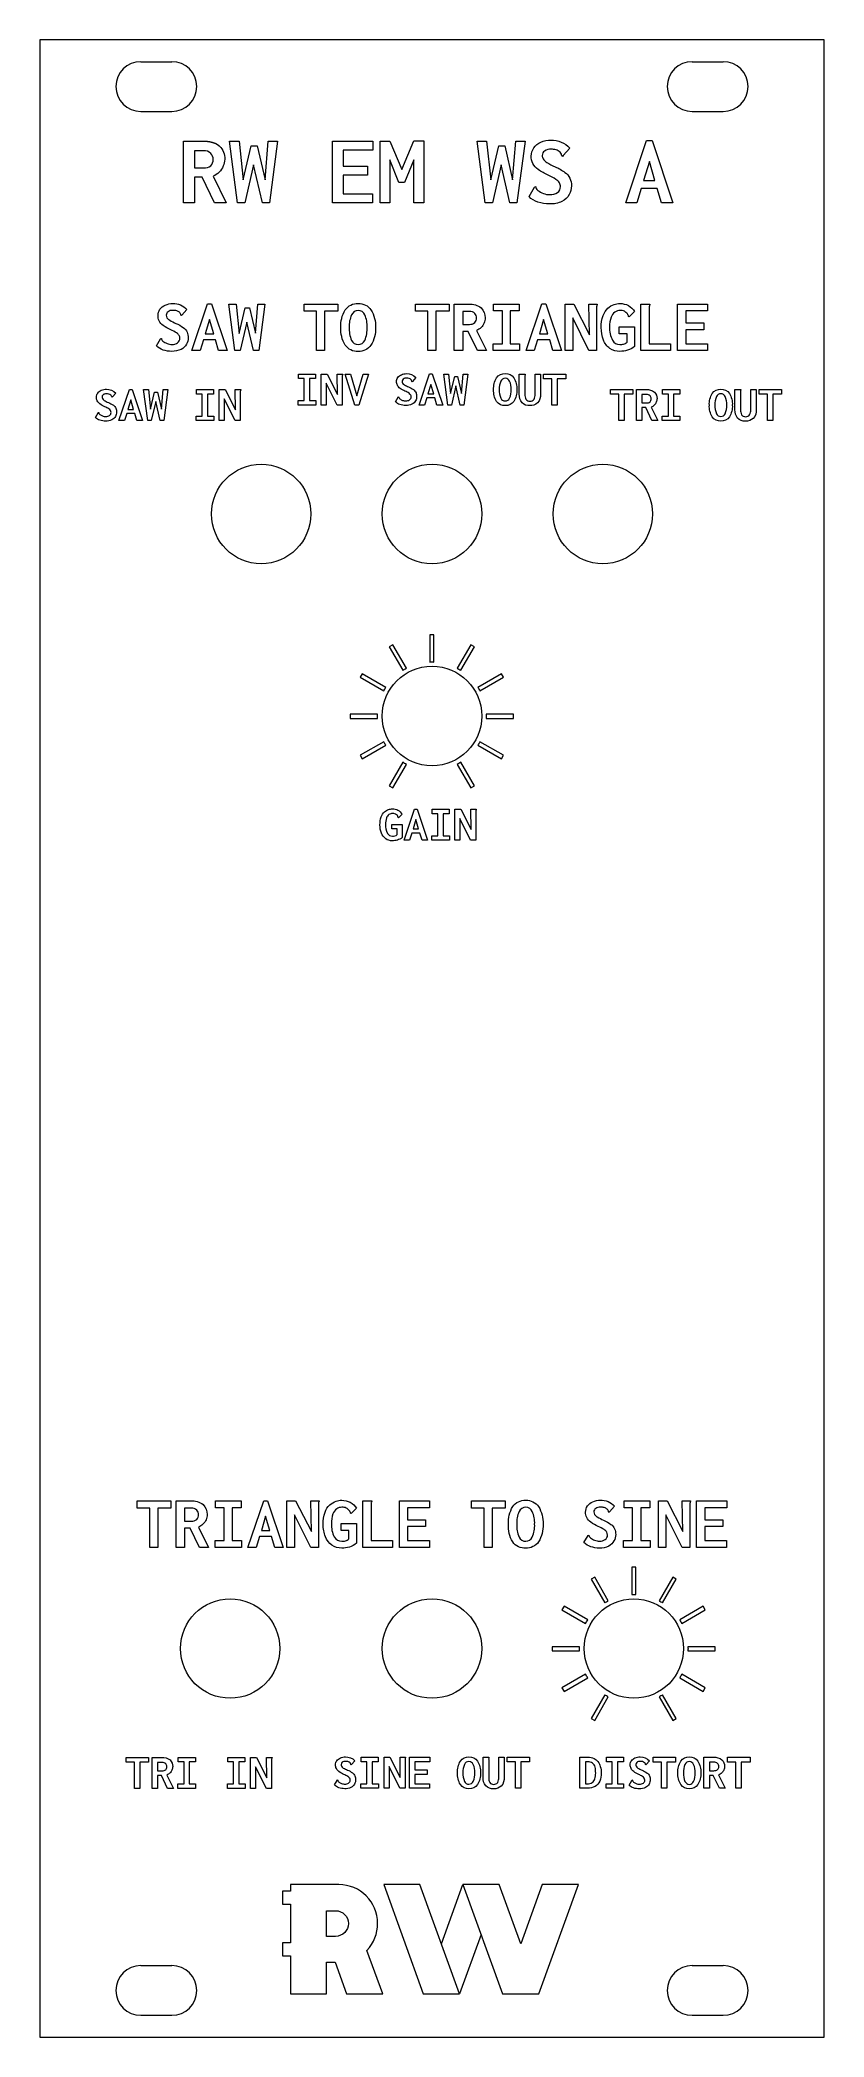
# Model space of a CAD drawing. Header units: millimetres. Extents: x 0 to 50, y 0 to 128.
import ezdxf

# ---------------------------------------------------------------- set-up
doc = ezdxf.new("R2010")
doc.units = ezdxf.units.MM
doc.layers.add('Cuts', color=1, linetype='Continuous', lineweight=13, true_color=0xff0000)
doc.layers.add('VectorEngraving', color=5, linetype='Continuous', lineweight=13, true_color=0x0000ff)

# ---------------------------------------------------------------- blocks, each defined once
blk = doc.blocks.new('block 7')
at = {"layer": 'VectorEngraving', "color": 3, "true_color": 0x00ff00, "flags": 128}
for points in [[(-0.14, 5.23), (-0.14, 3.47, -0.009431), (-0.01, 3.48, -0.009428), (0.12, 3.47), (0.12, 5.23), (-0.14, 5.23)], [(-2.52, 4.59), (-2.75, 4.46), (-1.88, 2.94, -0.018851), (-1.65, 3.07), (-2.52, 4.59)], [(2.5, 4.59), (1.62, 3.07, -0.018853), (1.85, 2.94), (2.73, 4.46), (2.5, 4.59)], [(-4.49, 2.72), (-4.63, 2.49), (-3.11, 1.61, -0.018852), (-2.97, 1.84), (-4.49, 2.72)], [(4.47, 2.72), (2.95, 1.84, -0.018855), (3.08, 1.61), (4.6, 2.49), (4.47, 2.72)], [(-5.26, 0.11), (-5.26, -0.15), (-3.51, -0.15, -0.009435), (-3.51, -0.02, -0.009432), (-3.51, 0.11), (-5.26, 0.11)], [(3.48, 0.11, -0.009425), (3.49, -0.02, -0.009435), (3.48, -0.15), (5.24, -0.15), (5.24, 0.11), (3.48, 0.11)], [(-3.11, -1.66), (-4.63, -2.53), (-4.49, -2.76), (-2.97, -1.88, -0.018852), (-3.11, -1.66)], [(3.08, -1.66, -0.018855), (2.95, -1.88), (4.47, -2.76), (4.6, -2.53), (3.08, -1.66)], [(-1.88, -2.98), (-2.75, -4.5), (-2.52, -4.63), (-1.65, -3.11, -0.018851), (-1.88, -2.98), (-1.88, -2.98)], [(1.85, -2.98, -0.018852), (1.62, -3.11), (2.5, -4.63), (2.73, -4.5), (1.85, -2.98)]]:
    blk.add_lwpolyline(points, format="xyb", dxfattribs=at)

msp = doc.modelspace()

# ---------------------------------------------------------------- linework, layer by layer
at = {"layer": 'Cuts', "color": 1, "true_color": 0xff0000}
for p, q in [((50.5, 128.5), (0, 128.5)), ((0, 128.5), (0, 0)), ((50.5, 0), (50.5, 128.5)), ((6.5, 127.1), (8.5, 127.1)), ((42, 127.1), (44, 127.1)), ((6.5, 123.9), (8.5, 123.9)), ((42, 123.9), (44, 123.9)), ((6.5, 4.6), (8.5, 4.6)), ((42, 4.6), (44, 4.6)), ((6.5, 1.4), (8.5, 1.4)), ((42, 1.4), (44, 1.4)), ((0, 0), (50.5, 0))]:
    msp.add_line(p, q, dxfattribs=at)
at = {"layer": 'Cuts'}
for centre in [(14.25, 98), (25.25, 98), (36.25, 98), (12.25, 25), (25.25, 25)]:
    msp.add_circle(centre, 3.2, dxfattribs=at)
at = {"layer": 'Cuts', "color": 1, "true_color": 0xff0000}
for centre in [(25.25, 85), (38.25, 25)]:
    msp.add_circle(centre, 3.2, dxfattribs=at)
for centre, start, end in [((6.5, 125.5), 90, 270), ((8.5, 125.5), 270, 90), ((42, 125.5), 90, 270), ((44, 125.5), 270, 90), ((6.5, 3), 90, 270), ((8.5, 3), 270, 90), ((42, 3), 90, 270), ((44, 3), 270, 90)]:
    msp.add_arc(centre, 1.6, start, end, dxfattribs=at)
at = {"layer": 'VectorEngraving', "color": 5, "true_color": 0x0000ff}
for p, q in [((25.86, 6), (27.24, 9.81)), ((28.41, 6.6), (27.03, 2.79))]:
    msp.add_line(p, q, dxfattribs=at)
at = {"layer": 'VectorEngraving', "flags": 128}
for points in [[(9.24, 118.02), (9.24, 121.99), (10.49, 121.99), (10.5, 121.99), (10.5, 121.99), (10.51, 121.99), (10.52, 121.99), (10.52, 121.99), (10.53, 121.99), (10.53, 121.99), (10.54, 121.99), (10.54, 121.99), (10.55, 121.99), (10.55, 121.99), (10.56, 121.99), (10.57, 121.99), (10.57, 121.99), (10.58, 121.99), (10.58, 121.99), (10.59, 121.99), (10.59, 121.99), (10.6, 121.99), (10.6, 121.99), (10.61, 121.99), (10.62, 121.99), (10.62, 121.99), (10.63, 121.99), (10.63, 121.99), (10.64, 121.99), (10.64, 121.99), (10.65, 121.99), (10.65, 121.99), (10.66, 121.99), (10.66, 121.99), (10.67, 121.99), (10.67, 121.99), (10.68, 121.99), (10.68, 121.98), (10.69, 121.98), (10.69, 121.98), (10.7, 121.98), (10.71, 121.98), (10.71, 121.98), (10.72, 121.98), (10.72, 121.98), (10.73, 121.98), (10.73, 121.98), (10.74, 121.98), (10.74, 121.98), (10.75, 121.98), (10.75, 121.98), (10.76, 121.98), (10.76, 121.98), (10.77, 121.98), (10.77, 121.98), (10.78, 121.98), (10.78, 121.98), (10.79, 121.98), (10.79, 121.98), (10.8, 121.97), (10.8, 121.97), (10.81, 121.97), (10.81, 121.97), (10.82, 121.97), (10.82, 121.97), (10.83, 121.97), (10.83, 121.97), (10.84, 121.97), (10.84, 121.97), (10.85, 121.97), (10.85, 121.97), (10.86, 121.97), (10.86, 121.97), (10.87, 121.97), (10.87, 121.97), (10.88, 121.96), (10.88, 121.96), (10.89, 121.96), (10.89, 121.96), (10.9, 121.96), (10.9, 121.96), (10.9, 121.96), (10.91, 121.96), (10.91, 121.96), (10.92, 121.96), (10.92, 121.96), (10.93, 121.96), (10.93, 121.96), (10.94, 121.95), (10.94, 121.95), (10.95, 121.95), (10.95, 121.95), (10.96, 121.95), (10.96, 121.95), (10.97, 121.95), (10.97, 121.95), (10.97, 121.95), (10.98, 121.95), (10.98, 121.95), (10.99, 121.94), (10.99, 121.94), (11, 121.94), (11, 121.94), (11.01, 121.94), (11.01, 121.94), (11.02, 121.94), (11.02, 121.94), (11.02, 121.94), (11.03, 121.94), (11.03, 121.93), (11.04, 121.93), (11.04, 121.93), (11.05, 121.93), (11.05, 121.93), (11.05, 121.93), (11.06, 121.93), (11.06, 121.93), (11.07, 121.93), (11.07, 121.93), (11.08, 121.92), (11.08, 121.92), (11.08, 121.92), (11.09, 121.92), (11.09, 121.92), (11.1, 121.92), (11.1, 121.92), (11.11, 121.92), (11.11, 121.91), (11.11, 121.91), (11.12, 121.91), (11.12, 121.91), (11.13, 121.91), (11.13, 121.91), (11.14, 121.91), (11.14, 121.91), (11.14, 121.9), (11.15, 121.9), (11.15, 121.9), (11.16, 121.9), (11.16, 121.9), (11.16, 121.9), (11.17, 121.9), (11.17, 121.9), (11.18, 121.89), (11.18, 121.89), (11.18, 121.89), (11.19, 121.89), (11.19, 121.89), (11.2, 121.89), (11.2, 121.89), (11.2, 121.88), (11.21, 121.88), (11.21, 121.88), (11.22, 121.88), (11.22, 121.88), (11.22, 121.88), (11.23, 121.88), (11.23, 121.87), (11.23, 121.87), (11.24, 121.87), (11.24, 121.87), (11.25, 121.87), (11.25, 121.87), (11.25, 121.86), (11.26, 121.86), (11.26, 121.86), (11.26, 121.86), (11.27, 121.86), (11.27, 121.86), (11.28, 121.85), (11.28, 121.85), (11.28, 121.85), (11.29, 121.85), (11.29, 121.85), (11.29, 121.85), (11.3, 121.84), (11.3, 121.84), (11.31, 121.84), (11.31, 121.84), (11.31, 121.84), (11.32, 121.84), (11.32, 121.83), (11.32, 121.83), (11.33, 121.83), (11.33, 121.83), (11.33, 121.83), (11.34, 121.83), (11.34, 121.82), (11.34, 121.82), (11.35, 121.82), (11.35, 121.82), (11.35, 121.82), (11.36, 121.81), (11.36, 121.81), (11.36, 121.81), (11.37, 121.81), (11.37, 121.81), (11.37, 121.81), (11.38, 121.8), (11.38, 121.8), (11.38, 121.8), (11.39, 121.8), (11.39, 121.8), (11.39, 121.79), (11.4, 121.79), (11.4, 121.79), (11.4, 121.79), (11.41, 121.79), (11.41, 121.78), (11.41, 121.78), (11.42, 121.78), (11.42, 121.78), (11.42, 121.78), (11.43, 121.77), (11.43, 121.77), (11.43, 121.77), (11.44, 121.77), (11.44, 121.77), (11.44, 121.76), (11.45, 121.76), (11.45, 121.76), (11.45, 121.76), (11.46, 121.76), (11.46, 121.75), (11.46, 121.75), (11.46, 121.75), (11.47, 121.75), (11.47, 121.74), (11.47, 121.74), (11.48, 121.74), (11.48, 121.74), (11.48, 121.74), (11.49, 121.73), (11.49, 121.73), (11.49, 121.73), (11.49, 121.73), (11.5, 121.72), (11.5, 121.72), (11.5, 121.72), (11.51, 121.72), (11.51, 121.71), (11.51, 121.71), (11.51, 121.71), (11.52, 121.71), (11.52, 121.71), (11.52, 121.7), (11.53, 121.7), (11.53, 121.7), (11.53, 121.7), (11.53, 121.69), (11.54, 121.69), (11.54, 121.69), (11.54, 121.69), (11.54, 121.68), (11.55, 121.68), (11.55, 121.68), (11.55, 121.68), (11.56, 121.67), (11.56, 121.67, -0.21489), (11.9, 120.82, -0.100191), (11.8, 120.39, -0.09654), (11.54, 119.99, -0.110602), (11.15, 119.74), (12, 118.02), (11.25, 118.02), (10.44, 119.67), (9.96, 119.67), (9.96, 118.02)], [(9.96, 120.27), (10.54, 120.27, 0.191831), (11, 120.41, 0.215461), (11.16, 120.8, 0.19551), (11, 121.2, 0.214661), (10.54, 121.37), (9.96, 121.37)], [(32.82, 117.95, -0.082459), (32.07, 118.06, -0.123923), (31.5, 118.42), (31.85, 119.02), (31.87, 119.07), (31.93, 119.04, 0.04687), (31.96, 118.94, 0.09145), (32.06, 118.82, 0.068159), (32.42, 118.62, 0.095003), (32.84, 118.55, 0.154469), (33.33, 118.68, 0.260654), (33.52, 119.06, 0.120851), (33.46, 119.3, 0.121961), (33.23, 119.53, 0.038254), (32.73, 119.8, -0.058107), (32.09, 120.16, -0.120043), (31.74, 120.55, -0.112683), (31.64, 121.03, -0.159231), (31.81, 121.56, -0.131771), (32.26, 121.92, -0.110553), (32.91, 122.05, -0.218459), (34.12, 121.54), (33.7, 121.06), (33.66, 121.01), (33.61, 121.05, 0.052527), (33.58, 121.15, 0.094698), (33.5, 121.28, 0.123915), (33.24, 121.43, 0.06748), (32.92, 121.47, 0.17107), (32.5, 121.35, 0.239524), (32.35, 121.07, 0.131511), (32.41, 120.84, 0.113696), (32.64, 120.62, 0.038355), (33.18, 120.34, -0.053425), (33.81, 119.98, -0.127597), (34.13, 119.6, -0.104237), (34.23, 119.11, -0.12798), (34.08, 118.55, -0.14679), (33.62, 118.11, -0.123967)], [(8.49, 108.46, -0.082459), (7.93, 108.55, -0.123923), (7.5, 108.82), (7.76, 109.27), (7.78, 109.3), (7.82, 109.28, 0.04687), (7.85, 109.21, 0.09145), (7.92, 109.12, 0.068159), (8.19, 108.97, 0.095003), (8.51, 108.91, 0.154469), (8.87, 109.01, 0.260654), (9.01, 109.3, 0.120851), (8.97, 109.48, 0.121961), (8.8, 109.65, 0.038254), (8.43, 109.85, -0.058107), (7.94, 110.12, -0.120043), (7.68, 110.42, -0.112683), (7.61, 110.78, -0.159231), (7.73, 111.17, -0.131771), (8.07, 111.44, -0.110553), (8.56, 111.54, -0.218459), (9.46, 111.16), (9.15, 110.8), (9.12, 110.76), (9.08, 110.79, 0.052527), (9.06, 110.87, 0.094698), (9, 110.96, 0.123915), (8.81, 111.07, 0.06748), (8.56, 111.1, 0.17107), (8.25, 111.01, 0.239524), (8.14, 110.8, 0.131511), (8.18, 110.63, 0.113696), (8.36, 110.47, 0.038355), (8.76, 110.26, -0.053425), (9.23, 109.99, -0.127597), (9.48, 109.7, -0.104237), (9.55, 109.33, -0.12798), (9.44, 108.92, -0.14679), (9.09, 108.59, -0.123967)], [(20.5, 108.46, -0.25913), (19.66, 108.86, -0.152705), (19.38, 110, -0.152055), (19.66, 111.13, -0.260989), (20.5, 111.54, -0.259889), (21.32, 111.13, -0.153236), (21.61, 110, -0.153892), (21.32, 108.86, -0.258046)], [(20.5, 108.9, 0.29242), (20.92, 109.17, 0.121433), (21.07, 110.01, 0.120267), (20.92, 110.81, 0.296602), (20.5, 111.1, 0.299569), (20.07, 110.81, 0.118638), (19.92, 110.01, 0.119784), (20.07, 109.17, 0.295261)], [(26.68, 108.51), (26.68, 111.5), (27.62, 111.5, -0.190523), (28.42, 111.26, -0.21489), (28.67, 110.62, -0.100191), (28.61, 110.29, -0.09654), (28.41, 110, -0.110602), (28.12, 109.81), (28.76, 108.51), (28.19, 108.51), (27.58, 109.75), (27.23, 109.75), (27.23, 108.51)], [(27.23, 110.2), (27.66, 110.2, 0.191831), (28.01, 110.31, 0.215461), (28.12, 110.61, 0.19551), (28.01, 110.9, 0.214661), (27.66, 111.03), (27.23, 111.03)], [(33.82, 111.5), (34.38, 111.5), (35.39, 109.53), (35.36, 111.5), (35.89, 111.5), (35.89, 111.45, 0.127686), (35.86, 111.39, 0.045437), (35.85, 111.27), (35.85, 108.51), (35.35, 108.51), (34.31, 110.61), (34.31, 108.51), (33.82, 108.51)], [(37.35, 108.46, -0.158609), (36.71, 108.65, -0.143527), (36.29, 109.19, -0.099023), (36.15, 109.99, -0.094113), (36.27, 110.77, -0.114791), (36.58, 111.24, -0.108028), (36.98, 111.48, -0.075567), (37.35, 111.54, -0.124802), (37.9, 111.41, -0.151526), (38.29, 111.02), (37.97, 110.71), (37.94, 110.68), (37.91, 110.71, 0.046497), (37.89, 110.78, 0.079074), (37.83, 110.88, 0.096529), (37.64, 111.04, 0.121945), (37.36, 111.09, 0.14766), (37.03, 110.99, 0.155579), (36.78, 110.66, 0.093303), (36.69, 110.04, 0.140614), (36.87, 109.18, 0.269693), (37.35, 108.9, 0.065406), (37.59, 108.93, 0.113503), (37.81, 109.05), (37.81, 109.6), (37.31, 109.6), (37.31, 110.05), (38.29, 110.05), (38.29, 108.77, -0.099388), (37.84, 108.53, -0.071095)], [(38.7, 111.5), (39.28, 111.5), (39.28, 111.45, 0.15231), (39.25, 111.39, 0.043707), (39.24, 111.27), (39.24, 108.95), (40.61, 108.95), (40.61, 108.51), (38.7, 108.51)], [(18.12, 107), (18.5, 107), (19.17, 105.69), (19.15, 107), (19.5, 107), (19.5, 106.97, 0.127686), (19.48, 106.93, 0.045437), (19.47, 106.85), (19.47, 105.01), (19.14, 105.01), (18.44, 106.41), (18.44, 105.01), (18.12, 105.01)], [(23.56, 104.98, -0.082459), (23.18, 105.04, -0.123923), (22.9, 105.22), (23.07, 105.51), (23.08, 105.54), (23.11, 105.52, 0.04687), (23.13, 105.47, 0.09145), (23.18, 105.41, 0.068159), (23.36, 105.31, 0.095003), (23.57, 105.28, 0.154469), (23.81, 105.34, 0.260654), (23.91, 105.53, 0.120851), (23.88, 105.65, 0.121961), (23.77, 105.77, 0.038254), (23.51, 105.9, -0.058107), (23.19, 106.08, -0.120043), (23.02, 106.28, -0.112683), (22.97, 106.52, -0.159231), (23.05, 106.78, -0.131771), (23.28, 106.96, -0.110553), (23.6, 107.03, -0.218459), (24.21, 106.78), (24, 106.53), (23.98, 106.51), (23.95, 106.53, 0.052527), (23.94, 106.58, 0.094698), (23.9, 106.64, 0.123915), (23.77, 106.72, 0.06748), (23.61, 106.74, 0.17107), (23.4, 106.68, 0.239524), (23.32, 106.54, 0.131511), (23.35, 106.42, 0.113696), (23.47, 106.31, 0.038355), (23.74, 106.18, -0.053425), (24.05, 106, -0.127597), (24.22, 105.8, -0.104237), (24.26, 105.56, -0.12798), (24.19, 105.28, -0.14679), (23.96, 105.06, -0.123967)], [(29.97, 104.97, -0.25913), (29.41, 105.24, -0.152705), (29.22, 106, -0.152055), (29.41, 106.76, -0.260989), (29.97, 107.03, -0.259889), (30.52, 106.76, -0.153236), (30.71, 106, -0.153892), (30.52, 105.24, -0.258046)], [(29.97, 105.27, 0.29242), (30.25, 105.45, 0.121433), (30.35, 106.01, 0.120267), (30.25, 106.54, 0.296602), (29.97, 106.73, 0.299569), (29.68, 106.54, 0.118638), (29.58, 106.01, 0.119784), (29.68, 105.45, 0.295261)], [(31.55, 104.97, -0.218793), (31.05, 105.16, -0.190278), (30.87, 105.71), (30.87, 107), (31.26, 107), (31.26, 106.97, 0.124617), (31.24, 106.93, 0.045437), (31.23, 106.85), (31.23, 105.7, 0.13334), (31.3, 105.38, 0.278591), (31.56, 105.26, 0.272644), (31.82, 105.38, 0.137686), (31.89, 105.71), (31.89, 107), (32.24, 107), (32.24, 105.72, -0.20833), (32.05, 105.15, -0.198997)], [(4.23, 103.97, -0.082459), (3.86, 104.03, -0.123923), (3.57, 104.21), (3.75, 104.51), (3.76, 104.53), (3.79, 104.52, 0.04687), (3.8, 104.47, 0.09145), (3.85, 104.41, 0.068159), (4.03, 104.31, 0.095003), (4.24, 104.27, 0.154469), (4.49, 104.34, 0.260654), (4.58, 104.53, 0.120851), (4.55, 104.65, 0.121961), (4.44, 104.76, 0.038254), (4.19, 104.9, -0.058107), (3.86, 105.08, -0.120043), (3.69, 105.28, -0.112683), (3.64, 105.52, -0.159231), (3.72, 105.78, -0.131771), (3.95, 105.96, -0.110553), (4.28, 106.03, -0.218459), (4.88, 105.77), (4.67, 105.53), (4.65, 105.51), (4.63, 105.53, 0.052527), (4.61, 105.58, 0.094698), (4.57, 105.64, 0.123915), (4.44, 105.71, 0.06748), (4.28, 105.73, 0.17107), (4.07, 105.67, 0.239524), (4, 105.53, 0.131511), (4.03, 105.42, 0.113696), (4.14, 105.31, 0.038355), (4.41, 105.17, -0.053425), (4.73, 104.99, -0.127597), (4.89, 104.8, -0.104237), (4.94, 104.55, -0.12798), (4.86, 104.28, -0.14679), (4.63, 104.06, -0.123967)], [(11.55, 106), (11.93, 106), (12.6, 104.69), (12.58, 106), (12.93, 106), (12.93, 105.97, 0.127686), (12.91, 105.92, 0.045437), (12.9, 105.85), (12.9, 104.01), (12.57, 104.01), (11.87, 105.4), (11.87, 104.01), (11.55, 104.01)], [(38.41, 104.01), (38.41, 106), (39.04, 106, -0.190523), (39.57, 105.84, -0.21489), (39.74, 105.42, -0.100191), (39.69, 105.2, -0.09654), (39.56, 105, -0.110602), (39.37, 104.87), (39.79, 104.01), (39.41, 104.01), (39.01, 104.84), (38.77, 104.84), (38.77, 104.01)], [(38.77, 105.14), (39.06, 105.14, 0.191831), (39.29, 105.21, 0.215461), (39.37, 105.41, 0.19551), (39.29, 105.6, 0.214661), (39.06, 105.69), (38.77, 105.69)], [(43.85, 103.97, -0.25913), (43.3, 104.24, -0.152705), (43.11, 105, -0.152055), (43.3, 105.76, -0.260989), (43.85, 106.03, -0.259889), (44.4, 105.76, -0.153236), (44.59, 105, -0.153892), (44.4, 104.24, -0.258046)], [(43.85, 104.27, 0.29242), (44.13, 104.45, 0.121433), (44.24, 105.01, 0.120267), (44.13, 105.55, 0.296602), (43.85, 105.74, 0.299569), (43.57, 105.55, 0.118638), (43.47, 105.01, 0.119784), (43.57, 104.45, 0.295261)], [(45.44, 103.97, -0.218793), (44.93, 104.17, -0.190278), (44.76, 104.71), (44.76, 106), (45.14, 106), (45.14, 105.97, 0.124617), (45.12, 105.93, 0.045437), (45.12, 105.85), (45.12, 104.71, 0.13334), (45.19, 104.38, 0.278591), (45.44, 104.26, 0.272644), (45.7, 104.38, 0.137686), (45.78, 104.71), (45.78, 106), (46.13, 106), (46.13, 104.72, -0.20833), (45.94, 104.15, -0.198997)], [(22.7, 76.97, -0.158609), (22.27, 77.1, -0.143527), (21.99, 77.46, -0.099023), (21.9, 77.99, -0.094113), (21.98, 78.51, -0.114791), (22.19, 78.83, -0.108028), (22.45, 78.98, -0.075567), (22.7, 79.03, -0.124802), (23.06, 78.94, -0.151526), (23.32, 78.68), (23.11, 78.47), (23.09, 78.45), (23.07, 78.47, 0.046497), (23.06, 78.52, 0.079074), (23.02, 78.59, 0.096529), (22.89, 78.69, 0.121945), (22.71, 78.73, 0.14766), (22.48, 78.66, 0.155579), (22.32, 78.44, 0.093303), (22.26, 78.03, 0.140614), (22.38, 77.45, 0.269693), (22.7, 77.27, 0.065406), (22.86, 77.29, 0.113503), (23, 77.37), (23, 77.73), (22.67, 77.73), (22.67, 78.03), (23.33, 78.03), (23.33, 77.18, -0.099388), (23.02, 77.02, -0.071095)], [(26.72, 79), (27.1, 79), (27.77, 77.69), (27.75, 79), (28.1, 79), (28.1, 78.97, 0.127686), (28.08, 78.92, 0.045437), (28.08, 78.85), (28.08, 77.01), (27.74, 77.01), (27.05, 78.4), (27.05, 77.01), (26.72, 77.01)], [(8.77, 31.51), (8.77, 34.5), (9.71, 34.5, -0.190523), (10.51, 34.26, -0.21489), (10.77, 33.62, -0.100191), (10.7, 33.29, -0.09654), (10.5, 33, -0.110602), (10.21, 32.81), (10.85, 31.51), (10.28, 31.51), (9.67, 32.75), (9.32, 32.75), (9.32, 31.51)], [(9.32, 33.2), (9.75, 33.2, 0.191831), (10.1, 33.31, 0.215461), (10.21, 33.61, 0.19551), (10.1, 33.9, 0.214661), (9.75, 34.03), (9.32, 34.03)], [(15.91, 34.5), (16.47, 34.5), (17.48, 32.53), (17.45, 34.5), (17.98, 34.5), (17.98, 34.45, 0.127686), (17.95, 34.39, 0.045437), (17.94, 34.27), (17.94, 31.51), (17.44, 31.51), (16.4, 33.61), (16.4, 31.51), (15.91, 31.51)], [(19.44, 31.46, -0.158609), (18.8, 31.65, -0.143527), (18.39, 32.19, -0.099023), (18.24, 32.99, -0.094113), (18.36, 33.77, -0.114791), (18.67, 34.24, -0.108028), (19.07, 34.48, -0.075567), (19.44, 34.54, -0.124802), (19.99, 34.41, -0.151526), (20.38, 34.02), (20.06, 33.71), (20.03, 33.68), (20, 33.71, 0.046497), (19.98, 33.78, 0.079074), (19.92, 33.88, 0.096529), (19.73, 34.04, 0.121945), (19.45, 34.09, 0.14766), (19.12, 33.99, 0.155579), (18.87, 33.66, 0.093303), (18.78, 33.04, 0.140614), (18.96, 32.18, 0.269693), (19.44, 31.9, 0.065406), (19.68, 31.93, 0.113503), (19.9, 32.05), (19.9, 32.6), (19.4, 32.6), (19.4, 33.05), (20.39, 33.05), (20.39, 31.77, -0.099388), (19.93, 31.53, -0.071095)], [(20.79, 34.5), (21.38, 34.5), (21.38, 34.45, 0.15231), (21.34, 34.39, 0.043707), (21.33, 34.27), (21.33, 31.95), (22.7, 31.95), (22.7, 31.51), (20.79, 31.51)], [(31.29, 31.46, -0.25913), (30.45, 31.86, -0.152705), (30.17, 33, -0.152055), (30.45, 34.13, -0.260989), (31.29, 34.54, -0.259889), (32.11, 34.13, -0.153236), (32.4, 33, -0.153892), (32.11, 31.86, -0.258046)], [(31.29, 31.9, 0.29242), (31.71, 32.17, 0.121433), (31.86, 33.01, 0.120267), (31.71, 33.81, 0.296602), (31.29, 34.1, 0.299569), (30.86, 33.81, 0.118638), (30.71, 33.01, 0.119784), (30.86, 32.17, 0.295261)], [(36.02, 31.46, -0.082459), (35.47, 31.55, -0.123923), (35.03, 31.82), (35.3, 32.27), (35.31, 32.3), (35.36, 32.28, 0.04687), (35.38, 32.21, 0.09145), (35.46, 32.12, 0.068159), (35.72, 31.97, 0.095003), (36.04, 31.91, 0.154469), (36.41, 32.01, 0.260654), (36.55, 32.3, 0.120851), (36.51, 32.48, 0.121961), (36.34, 32.65, 0.038254), (35.96, 32.85, -0.058107), (35.47, 33.12, -0.120043), (35.22, 33.42, -0.112683), (35.14, 33.78, -0.159231), (35.26, 34.17, -0.131771), (35.6, 34.44, -0.110553), (36.09, 34.54, -0.218459), (37, 34.16), (36.68, 33.8), (36.65, 33.76), (36.62, 33.79, 0.052527), (36.6, 33.87, 0.094698), (36.53, 33.96, 0.123915), (36.34, 34.07, 0.06748), (36.1, 34.1, 0.17107), (35.79, 34.01, 0.239524), (35.67, 33.8, 0.131511), (35.72, 33.63, 0.113696), (35.89, 33.47, 0.038355), (36.3, 33.26, -0.053425), (36.77, 32.99, -0.127597), (37.01, 32.7, -0.104237), (37.08, 32.33, -0.12798), (36.97, 31.92, -0.14679), (36.63, 31.59, -0.123967)], [(39.83, 34.5), (40.39, 34.5), (41.4, 32.53), (41.37, 34.5), (41.9, 34.5), (41.9, 34.45, 0.127686), (41.87, 34.39, 0.045437), (41.86, 34.27), (41.86, 31.51), (41.36, 31.51), (40.31, 33.61), (40.31, 31.51), (39.83, 31.51)], [(7.22, 16), (7.22, 17.99), (7.84, 17.99, -0.190523), (8.38, 17.83, -0.21489), (8.55, 17.4, -0.100191), (8.5, 17.18, -0.09654), (8.37, 16.99, -0.110602), (8.17, 16.86), (8.6, 16), (8.22, 16), (7.82, 16.83), (7.58, 16.83), (7.58, 16)], [(19.63, 15.98, -0.082459), (19.25, 16.04, -0.123923), (18.97, 16.22), (19.14, 16.51), (19.15, 16.54), (19.18, 16.52, 0.04687), (19.2, 16.47, 0.09145), (19.25, 16.41, 0.068159), (19.43, 16.31, 0.095003), (19.64, 16.28, 0.154469), (19.88, 16.34, 0.260654), (19.98, 16.53, 0.120851), (19.95, 16.65, 0.121961), (19.83, 16.77, 0.038254), (19.58, 16.9, -0.058107), (19.26, 17.08, -0.120043), (19.09, 17.28, -0.112683), (19.04, 17.52, -0.159231), (19.12, 17.78, -0.131771), (19.35, 17.96, -0.110553), (19.67, 18.03, -0.218459), (20.28, 17.78), (20.07, 17.53), (20.05, 17.51), (20.02, 17.53, 0.052527), (20.01, 17.58, 0.094698), (19.97, 17.64, 0.123915), (19.84, 17.72, 0.06748), (19.68, 17.74, 0.17107), (19.47, 17.68, 0.239524), (19.39, 17.54, 0.131511), (19.42, 17.42, 0.113696), (19.54, 17.31, 0.038355), (19.81, 17.18, -0.053425), (20.12, 17, -0.127597), (20.28, 16.8, -0.104237), (20.33, 16.56, -0.12798), (20.26, 16.28, -0.14679), (20.03, 16.06, -0.123967)], [(22.16, 18), (22.54, 18), (23.21, 16.69), (23.19, 18), (23.54, 18), (23.54, 17.97, 0.127686), (23.52, 17.93, 0.045437), (23.52, 17.85), (23.52, 16.01), (23.18, 16.01), (22.49, 17.41), (22.49, 16.01), (22.16, 16.01)], [(27.63, 15.97, -0.25913), (27.08, 16.24, -0.152705), (26.89, 17, -0.152055), (27.08, 17.76, -0.260989), (27.63, 18.03, -0.259889), (28.18, 17.76, -0.153236), (28.37, 17, -0.153892), (28.18, 16.24, -0.258046)], [(29.22, 15.97, -0.218793), (28.71, 16.16, -0.190278), (28.54, 16.71), (28.54, 18), (28.92, 18), (28.92, 17.97, 0.124617), (28.9, 17.93, 0.045437), (28.9, 17.85), (28.9, 16.7, 0.13334), (28.97, 16.38, 0.278591), (29.22, 16.26, 0.272644), (29.48, 16.38, 0.137686), (29.55, 16.71), (29.55, 18), (29.9, 18), (29.9, 16.72, -0.20833), (29.71, 16.15, -0.198997)], [(34.77, 16.01), (34.77, 18), (35.29, 18, -0.111809), (35.69, 17.93, -0.118038), (35.94, 17.72, -0.086032), (36.09, 17.4, -0.073414), (36.15, 16.99, -0.093797), (36.05, 16.47, -0.163829), (35.76, 16.13, -0.136034), (35.25, 16.01)], [(38.6, 15.97, -0.082459), (38.23, 16.03, -0.123923), (37.94, 16.21), (38.12, 16.51), (38.13, 16.54), (38.16, 16.52, 0.04687), (38.18, 16.47, 0.09145), (38.22, 16.41, 0.068159), (38.4, 16.31, 0.095003), (38.61, 16.27, 0.154469), (38.86, 16.34, 0.260654), (38.95, 16.53, 0.120851), (38.92, 16.65, 0.121961), (38.81, 16.77, 0.038254), (38.56, 16.9, -0.058107), (38.24, 17.08, -0.120043), (38.07, 17.28, -0.112683), (38.01, 17.52, -0.159231), (38.1, 17.78, -0.131771), (38.32, 17.96, -0.110553), (38.65, 18.03, -0.218459), (39.25, 17.77), (39.04, 17.53), (39.02, 17.51), (39, 17.53, 0.052527), (38.99, 17.58, 0.094698), (38.94, 17.64, 0.123915), (38.81, 17.72, 0.06748), (38.65, 17.74, 0.17107), (38.44, 17.67, 0.239524), (38.37, 17.53, 0.131511), (38.4, 17.42, 0.113696), (38.51, 17.31, 0.038355), (38.78, 17.17, -0.053425), (39.1, 16.99, -0.127597), (39.26, 16.8, -0.104237), (39.31, 16.56, -0.12798), (39.23, 16.28, -0.14679), (39, 16.06, -0.123967)], [(41.82, 15.97, -0.25913), (41.27, 16.24, -0.152705), (41.08, 17, -0.152055), (41.27, 17.75, -0.260989), (41.82, 18.03, -0.259889), (42.37, 17.75, -0.153236), (42.56, 17, -0.153892), (42.37, 16.24, -0.258046)], [(42.76, 16.01), (42.76, 18), (43.38, 18, -0.190523), (43.92, 17.84, -0.21489), (44.09, 17.41, -0.100191), (44.04, 17.19, -0.09654), (43.91, 17, -0.110602), (43.71, 16.87), (44.14, 16.01), (43.76, 16.01), (43.36, 16.84), (43.12, 16.84), (43.12, 16.01)], [(7.58, 17.13), (7.87, 17.13, 0.191831), (8.1, 17.2, 0.215461), (8.18, 17.39, 0.19551), (8.1, 17.59, 0.214661), (7.87, 17.67), (7.58, 17.67)], [(13.57, 17.99), (13.94, 17.99), (14.62, 16.68), (14.6, 17.99), (14.95, 17.99), (14.95, 17.96, 0.127686), (14.93, 17.92, 0.045437), (14.92, 17.84), (14.92, 16), (14.59, 16), (13.89, 17.39), (13.89, 16), (13.57, 16)], [(27.63, 16.27, 0.29242), (27.91, 16.45, 0.121433), (28.01, 17.01, 0.120267), (27.91, 17.54, 0.296602), (27.63, 17.73, 0.299569), (27.34, 17.54, 0.118638), (27.24, 17.01, 0.119784), (27.34, 16.45, 0.295261)], [(35.13, 16.29), (35.24, 16.29, 0.155033), (35.57, 16.38, 0.160924), (35.74, 16.62, 0.087589), (35.79, 16.99, 0.068844), (35.75, 17.37, 0.162589), (35.59, 17.62, 0.168551), (35.28, 17.71), (35.13, 17.71)], [(41.82, 16.26, 0.29242), (42.1, 16.45, 0.121433), (42.2, 17, 0.120267), (42.1, 17.54, 0.296602), (41.82, 17.73, 0.299569), (41.54, 17.54, 0.118638), (41.44, 17, 0.119784), (41.54, 16.45, 0.295261)], [(43.12, 17.14), (43.41, 17.14, 0.191831), (43.64, 17.21, 0.215461), (43.72, 17.4, 0.19551), (43.64, 17.6, 0.214661), (43.41, 17.68), (43.12, 17.68)]]:
    msp.add_lwpolyline(points, format="xyb", close=True, dxfattribs=at)
for points in [[(12.72, 118.02), (12.2, 121.99), (12.83, 121.99), (13.1, 119.5), (13.61, 121.68), (13.99, 121.68), (14.5, 119.5), (14.71, 121.99), (15.3, 121.99), (14.78, 118.02), (14.33, 118.02), (13.76, 120.47), (13.19, 118.02)], [(18.84, 118.02), (18.84, 121.99), (21.43, 121.99), (21.43, 121.4), (19.54, 121.4), (19.54, 120.38), (21.09, 120.38), (21.09, 119.79), (19.54, 119.79), (19.54, 118.6), (21.41, 118.6), (21.41, 118.02)], [(21.91, 118.02), (21.91, 121.99), (22.54, 121.99), (23.31, 120.17), (24.08, 122), (24.72, 122), (24.72, 118.02), (24.09, 118.02), (24.09, 120.79), (23.47, 119.33), (23.12, 119.33), (22.53, 120.78), (22.53, 118.02)], [(28.67, 118.02), (28.15, 121.99), (28.77, 121.99), (29.04, 119.5), (29.55, 121.68), (29.93, 121.68), (30.44, 119.5), (30.65, 121.99), (31.24, 121.99), (30.72, 118.02), (30.27, 118.02), (29.71, 120.47), (29.14, 118.02)], [(40.04, 118.02), (39.76, 118.94), (38.72, 118.94), (38.44, 118.02), (37.73, 118.02), (39.07, 122.02), (39.42, 122.02), (40.76, 118.02)], [(39.25, 120.68), (38.88, 119.46), (39.61, 119.46)], [(11.51, 108.51), (11.31, 109.21), (10.53, 109.21), (10.32, 108.51), (9.78, 108.51), (10.79, 111.51), (11.05, 111.51), (12.06, 108.51)], [(10.92, 110.51), (10.64, 109.6), (11.19, 109.6)], [(12.55, 108.51), (12.16, 111.5), (12.63, 111.5), (12.83, 109.62), (13.21, 111.26), (13.5, 111.26), (13.88, 109.63), (14.04, 111.5), (14.48, 111.5), (14.09, 108.51), (13.76, 108.51), (13.33, 110.35), (12.9, 108.51)], [(17.81, 108.51), (17.81, 111.04), (17.01, 111.04), (17.01, 111.5), (19.18, 111.5), (19.18, 111.04), (18.33, 111.04), (18.33, 108.51)], [(24.99, 108.51), (24.99, 111.04), (24.18, 111.04), (24.18, 111.5), (26.35, 111.5), (26.35, 111.04), (25.5, 111.04), (25.5, 108.51)], [(29.19, 108.51), (29.19, 108.95), (29.78, 108.95), (29.78, 111.06), (29.22, 111.06), (29.22, 111.5), (30.87, 111.5), (30.87, 111.06), (30.29, 111.06), (30.29, 108.95), (30.89, 108.95), (30.89, 108.51)], [(33.04, 108.51), (32.83, 109.21), (32.05, 109.21), (31.84, 108.51), (31.31, 108.51), (32.32, 111.51), (32.57, 111.51), (33.58, 108.51)], [(32.44, 110.51), (32.17, 109.6), (32.72, 109.6)], [(41.06, 108.51), (41.06, 111.5), (43, 111.5), (43, 111.06), (41.59, 111.06), (41.59, 110.29), (42.75, 110.29), (42.75, 109.84), (41.59, 109.84), (41.59, 108.95), (42.99, 108.95), (42.99, 108.51)], [(16.63, 105.01), (16.63, 105.3), (17.02, 105.3), (17.02, 106.71), (16.65, 106.71), (16.65, 107), (17.75, 107), (17.75, 106.71), (17.36, 106.71), (17.36, 105.3), (17.77, 105.3), (17.77, 105.01)], [(20.28, 105), (19.65, 107), (20, 107), (20.42, 105.6), (20.81, 107), (21.16, 107), (20.53, 105)], [(25.57, 105.01), (25.43, 105.47), (24.91, 105.47), (24.77, 105.01), (24.42, 105.01), (25.09, 107.01), (25.26, 107.01), (25.94, 105.01)], [(26.27, 105.01), (26.01, 107), (26.32, 107), (26.45, 105.75), (26.71, 106.84), (26.9, 106.84), (27.15, 105.75), (27.26, 107), (27.55, 107), (27.29, 105.01), (27.07, 105.01), (26.79, 106.24), (26.5, 105.01)], [(32.96, 105.01), (32.96, 106.7), (32.43, 106.7), (32.43, 107), (33.87, 107), (33.87, 106.7), (33.31, 106.7), (33.31, 105.01)], [(6.25, 104.01), (6.11, 104.47), (5.59, 104.47), (5.45, 104.01), (5.09, 104.01), (5.76, 106.01), (5.94, 106.01), (6.61, 104.01)], [(6.94, 104.01), (6.68, 106), (6.99, 106), (7.13, 104.75), (7.38, 105.84), (7.57, 105.84), (7.83, 104.75), (7.93, 106), (8.23, 106), (7.97, 104.01), (7.74, 104.01), (7.46, 105.23), (7.17, 104.01)], [(10.06, 104.01), (10.06, 104.3), (10.45, 104.3), (10.45, 105.7), (10.08, 105.7), (10.08, 106), (11.18, 106), (11.18, 105.7), (10.79, 105.7), (10.79, 104.3), (11.2, 104.3), (11.2, 104.01)], [(25.18, 106.34), (24.99, 105.73), (25.36, 105.73)], [(37.28, 104.01), (37.28, 105.7), (36.74, 105.7), (36.74, 106), (38.19, 106), (38.19, 105.7), (37.62, 105.7), (37.62, 104.01)], [(40.08, 104.01), (40.08, 104.3), (40.47, 104.3), (40.47, 105.71), (40.1, 105.71), (40.1, 106), (41.2, 106), (41.2, 105.71), (40.81, 105.71), (40.81, 104.3), (41.22, 104.3), (41.22, 104.01)], [(46.85, 104.01), (46.85, 105.7), (46.31, 105.7), (46.31, 106), (47.76, 106), (47.76, 105.7), (47.19, 105.7), (47.19, 104.01)], [(5.85, 105.34), (5.67, 104.73), (6.03, 104.73)], [(24.61, 77.01), (24.47, 77.47), (23.95, 77.47), (23.81, 77.01), (23.45, 77.01), (24.12, 79.01), (24.3, 79.01), (24.97, 77.01)], [(25.23, 77.01), (25.23, 77.3), (25.62, 77.3), (25.62, 78.7), (25.25, 78.7), (25.25, 79), (26.35, 79), (26.35, 78.7), (25.96, 78.7), (25.96, 77.3), (26.37, 77.3), (26.37, 77.01)], [(24.21, 78.34), (24.03, 77.73), (24.39, 77.73)], [(7.08, 31.51), (7.08, 34.04), (6.27, 34.04), (6.27, 34.5), (8.44, 34.5), (8.44, 34.04), (7.59, 34.04), (7.59, 31.51)], [(11.28, 31.51), (11.28, 31.95), (11.87, 31.95), (11.87, 34.06), (11.31, 34.06), (11.31, 34.5), (12.96, 34.5), (12.96, 34.06), (12.38, 34.06), (12.38, 31.95), (12.98, 31.95), (12.98, 31.51)], [(15.13, 31.51), (14.92, 32.21), (14.14, 32.21), (13.93, 31.51), (13.4, 31.51), (14.41, 34.51), (14.66, 34.51), (15.67, 31.51)], [(14.53, 33.51), (14.26, 32.6), (14.81, 32.6)], [(23.15, 31.51), (23.15, 34.5), (25.09, 34.5), (25.09, 34.06), (23.68, 34.06), (23.68, 33.29), (24.84, 33.29), (24.84, 32.84), (23.68, 32.84), (23.68, 31.95), (25.08, 31.95), (25.08, 31.51)], [(28.6, 31.51), (28.6, 34.04), (27.8, 34.04), (27.8, 34.5), (29.97, 34.5), (29.97, 34.04), (29.12, 34.04), (29.12, 31.51)], [(37.59, 31.51), (37.59, 31.95), (38.17, 31.95), (38.17, 34.06), (37.62, 34.06), (37.62, 34.5), (39.27, 34.5), (39.27, 34.06), (38.69, 34.06), (38.69, 31.95), (39.29, 31.95), (39.29, 31.51)], [(42.28, 31.51), (42.28, 34.5), (44.23, 34.5), (44.23, 34.06), (42.81, 34.06), (42.81, 33.29), (43.97, 33.29), (43.97, 32.84), (42.81, 32.84), (42.81, 31.95), (44.21, 31.95), (44.21, 31.51)], [(20.67, 16.01), (20.67, 16.3), (21.06, 16.3), (21.06, 17.71), (20.69, 17.71), (20.69, 18), (21.79, 18), (21.79, 17.71), (21.4, 17.71), (21.4, 16.3), (21.81, 16.3), (21.81, 16.01)], [(23.8, 16.01), (23.8, 18), (25.1, 18), (25.1, 17.71), (24.15, 17.71), (24.15, 17.19), (24.93, 17.19), (24.93, 16.9), (24.15, 16.9), (24.15, 16.3), (25.09, 16.3), (25.09, 16.01)], [(30.63, 16.01), (30.63, 17.7), (30.09, 17.7), (30.09, 18), (31.53, 18), (31.53, 17.7), (30.97, 17.7), (30.97, 16.01)], [(36.46, 16.01), (36.46, 16.3), (36.85, 16.3), (36.85, 17.71), (36.48, 17.71), (36.48, 18), (37.58, 18), (37.58, 17.71), (37.19, 17.71), (37.19, 16.3), (37.59, 16.3), (37.59, 16.01)], [(40.03, 16.01), (40.03, 17.69), (39.5, 17.69), (39.5, 18), (40.94, 18), (40.94, 17.69), (40.38, 17.69), (40.38, 16.01)], [(44.82, 16.01), (44.82, 17.69), (44.28, 17.69), (44.28, 18), (45.73, 18), (45.73, 17.69), (45.16, 17.69), (45.16, 16.01)], [(6.09, 16), (6.09, 17.68), (5.55, 17.68), (5.55, 17.99), (7, 17.99), (7, 17.68), (6.43, 17.68), (6.43, 16)], [(8.89, 16), (8.89, 16.29), (9.28, 16.29), (9.28, 17.7), (8.91, 17.7), (8.91, 17.99), (10.01, 17.99), (10.01, 17.7), (9.62, 17.7), (9.62, 16.29), (10.03, 16.29), (10.03, 16)], [(12.08, 16), (12.08, 16.29), (12.47, 16.29), (12.47, 17.7), (12.1, 17.7), (12.1, 17.99), (13.2, 17.99), (13.2, 17.7), (12.81, 17.7), (12.81, 16.29), (13.21, 16.29), (13.21, 16)]]:
    msp.add_lwpolyline(points, close=True, dxfattribs=at)
at = {"layer": 'VectorEngraving', "color": 5, "true_color": 0x0000ff, "flags": 128}
for points in [[(16.13, 9.81), (16.13, 9.39), (15.63, 9.39), (15.63, 8.55), (16.13, 8.55), (16.13, 6.06), (15.63, 6.06), (15.63, 5.22), (16.13, 5.22), (16.13, 4.81), (16.13, 2.79), (18.46, 2.79), (18.46, 4.81), (19.01, 4.81), (19.74, 2.79), (22.08, 2.79), (21.06, 5.58, 0.192358), (21.75, 7.31, 0.414213), (19.25, 9.81), (16.13, 9.81)], [(18.46, 8.13), (19.04, 8.13, -0.414211), (19.87, 7.31, -0.414192), (19.04, 6.48), (18.46, 6.48), (18.46, 8.13)]]:
    msp.add_lwpolyline(points, format="xyb", dxfattribs=at)
for points in [[(22.14, 9.81), (24.69, 2.79), (27.03, 2.79), (24.47, 9.81), (22.14, 9.81)], [(27.24, 9.81), (29.79, 2.79), (32.13, 2.79), (34.68, 9.81), (32.34, 9.81), (30.96, 6), (29.58, 9.81), (27.24, 9.81)]]:
    msp.add_lwpolyline(points, dxfattribs=at)

# ---------------------------------------------------------------- block references
at = {"layer": 'Cuts', "color": 3, "true_color": 0x00ff00}
for p in [(25.25, 85), (38.25, 25)]:
    msp.add_blockref('block 7', p, dxfattribs=at)

doc.saveas('drawing.dxf')
